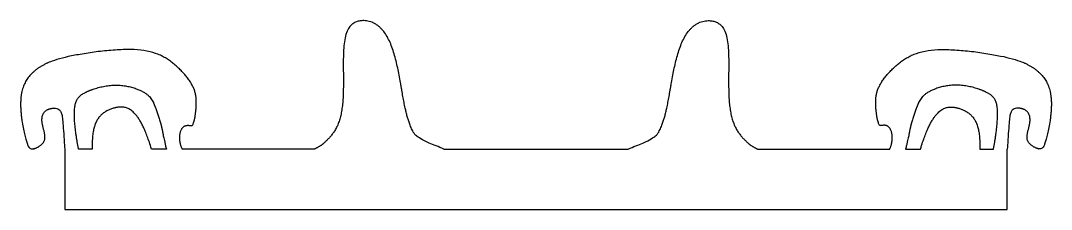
# Model space of a CAD drawing. Header units: millimetres. Extents: x -35.8 to 15.5, y 7.6 to 17.
import ezdxf

# ---------------------------------------------------------------- set-up
doc = ezdxf.new("R2010")
doc.units = ezdxf.units.MM

msp = doc.modelspace()

# ---------------------------------------------------------------- linework, layer by layer
for p, q in [((-32.277, 10.62), (-32.945, 10.62)), ((-28.579, 10.62), (-29.322, 10.62)), ((-21.204, 10.62), (-27.788, 10.62)), ((-14.766, 10.62), (-5.61, 10.62)), ((0.828, 10.62), (7.412, 10.62)), ((8.202, 10.62), (8.946, 10.62)), ((11.9, 10.62), (12.569, 10.62))]:
    msp.add_line(p, q)
msp.add_lwpolyline([(-33.635, 10.62), (-33.635, 7.62), (13.259, 7.62), (13.259, 10.62)])
for points, knots in [([(-14.766, 10.62), (-16.111, 11.134), (-16.704, 12.081), (-16.88, 13.507), (-17.144, 16.6), (-18.761, 17.16), (-19.795, 16.727), (-19.795, 13.996), (-19.629, 11.787), (-20.546, 11.134), (-20.856, 10.796), (-21.204, 10.62), (-21.204, 10.62)], [-3, -3, -3, -3, -3, -2.876473, -2.236311, -2, -1.83789, -1.739488, -1.512977, -1.110527, -1.050464, -1, -1, -1, -1, -1]), ([(-5.61, 10.62), (-4.265, 11.134), (-3.672, 12.081), (-3.496, 13.507), (-3.232, 16.6), (-1.615, 17.16), (-0.581, 16.727), (-0.581, 13.996), (-0.747, 11.787), (0.17, 11.134), (0.48, 10.796), (0.828, 10.62), (0.828, 10.62)], [-3, -3, -3, -3, -3, -2.876473, -2.236311, -2, -1.83789, -1.739488, -1.512977, -1.110527, -1.050464, -1, -1, -1, -1, -1]), ([(-27.788, 10.62), (-27.957, 10.973), (-27.957, 11.798), (-27.354, 11.897), (-27.245, 11.557), (-26.969, 13.156), (-27.276, 13.985), (-28.558, 15.34), (-30.141, 15.752), (-33.576, 15.272), (-34.799, 14.851), (-35.709, 14.091), (-35.975, 12.804), (-35.5, 10.62), (-35.313, 10.516), (-34.367, 10.973), (-34.821, 11.762), (-34.858, 12.765), (-33.657, 12.748), (-33.756, 12.22), (-33.635, 10.62)], [-17.993985, -17.993985, -17.993985, -17.993985, -17.993985, -16.993985, -15.993985, -14.993985, -13.993985, -12.993985, -11.993985, -10.993985, -9.993985, -8.993985, -7.993985, -6.993985, -5.993985, -4.993985, -3.993985, -2.993985, -1.993985, -1, -1, -1, -1, -1]), ([(7.412, 10.62), (7.581, 10.973), (7.581, 11.798), (6.978, 11.897), (6.868, 11.557), (6.593, 13.156), (6.9, 13.985), (8.182, 15.34), (9.765, 15.752), (13.2, 15.272), (14.423, 14.851), (15.333, 14.091), (15.598, 12.804), (15.124, 10.62), (14.937, 10.516), (13.991, 10.973), (14.445, 11.762), (14.482, 12.765), (13.281, 12.748), (13.38, 12.22), (13.259, 10.62)], [-17.993985, -17.993985, -17.993985, -17.993985, -17.993985, -16.993985, -15.993985, -14.993985, -13.993985, -12.993985, -11.993985, -10.993985, -9.993985, -8.993985, -7.993985, -6.993985, -5.993985, -4.993985, -3.993985, -2.993985, -1.993985, -1, -1, -1, -1, -1]), ([(-32.945, 10.62), (-33.094, 11.326), (-33.296, 13.063), (-32.945, 13.366), (-31.041, 14.091), (-29.322, 13.366), (-29.222, 12.898), (-28.776, 11.798), (-28.776, 11.411), (-28.579, 10.62)], [-6.977977, -6.977977, -6.977977, -6.977977, -6.977977, -6, -5, -4, -3, -2, -1, -1, -1, -1, -1]), ([(12.569, 10.62), (12.717, 11.326), (12.919, 13.063), (12.569, 13.366), (10.665, 14.091), (8.946, 13.366), (8.846, 12.898), (8.4, 11.798), (8.4, 11.411), (8.202, 10.62)], [-6.977977, -6.977977, -6.977977, -6.977977, -6.977977, -6, -5, -4, -3, -2, -1, -1, -1, -1, -1])]:
    msp.add_open_spline(points, degree=4, knots=knots)
for points in [[(-29.322, 10.62), (-29.664, 11.798), (-30.328, 12.83), (-30.989, 12.765), (-32.07, 12.428), (-32.277, 11.498), (-32.277, 10.62)], [(8.946, 10.62), (9.288, 11.798), (9.952, 12.83), (10.613, 12.765), (11.694, 12.428), (11.9, 11.498), (11.9, 10.62)]]:
    msp.add_open_spline(points, degree=4)

doc.saveas('drawing.dxf')
